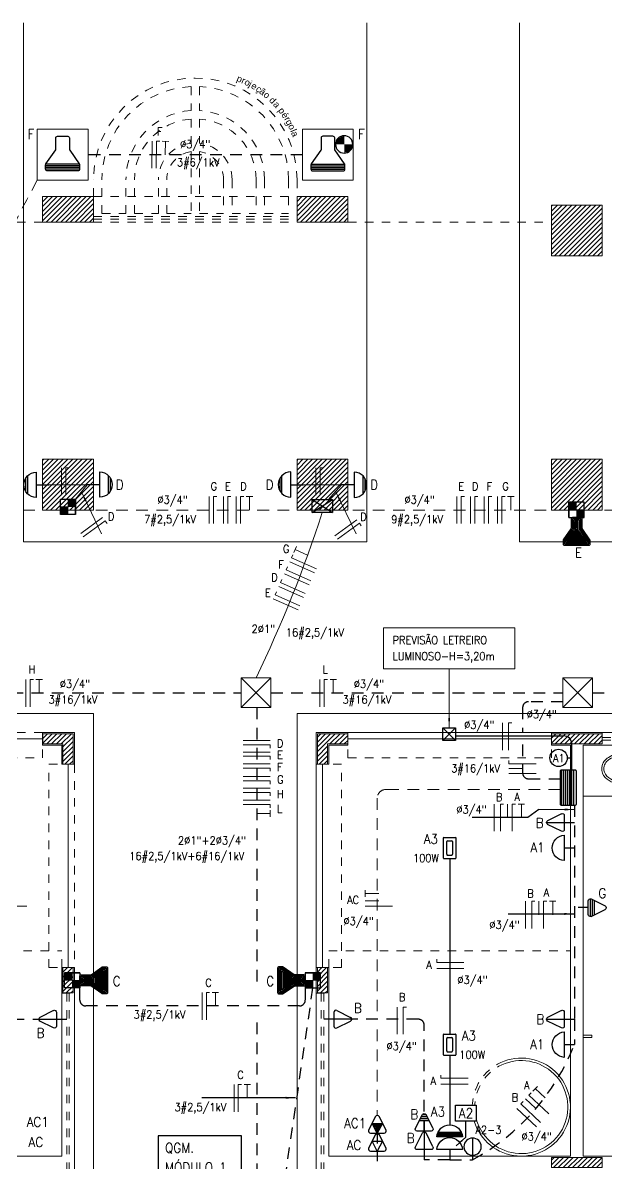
# Model space of a CAD drawing. Header units: inches. Extents: x -0.6 to 46.5, y 585.3 to 612.1.
# Drawn here: x 18.57 to 25.45, y 598.61 to 612.07 of the extents above; entities that cross this region are included whole.
import ezdxf
from ezdxf.enums import TextEntityAlignment as Align

# ---------------------------------------------------------------- set-up
doc = ezdxf.new("R2010")
doc.units = ezdxf.units.IN
doc.header["$LTSCALE"] = 0.2
doc.header["$MEASUREMENT"] = 0
doc.linetypes.add('ELETRICO', pattern=[0.87, 0.69, -0.18])
doc.linetypes.add('HIDDEN', pattern=[0.375, 0.25, -0.125])
doc.layers.get('0').update_dxf_attribs({"lineweight": 0})
for name, color, linetype in [('ABC', 7, 'Continuous'), ('APISO', 134, 'ELETRICO'), ('ARRETO', 6, 'Continuous'), ('ATETO', 134, 'Continuous'), ('C', 7, 'Continuous'), ('Circuitos', 1, 'Continuous'), ('HATCH', 3, 'Continuous'), ('I', 7, 'Continuous'), ('L', 7, 'Continuous'), ('O', 7, 'Continuous'), ('texto-fiacao', 7, 'Continuous')]:
    doc.layers.add(name, color=color, linetype=linetype)
for name, color, linetype, lineweight in [('ABERTURAS', 5, 'HIDDEN', 0), ('COBERTURABEIRAIS', 6, 'HIDDEN', 0), ('MOBILIÁRIOS', 134, 'Continuous', 0), ('PAREDES', 30, 'Continuous', 0), ('PISOS', 4, 'Continuous', 0), ('TEXTOS', 1, 'Continuous', 0)]:
    doc.layers.add(name, color=color, linetype=linetype, lineweight=lineweight)
doc.styles.add('ROMANSP', font='romans.shx', dxfattribs={"width": 0.9})
doc.styles.add('TXT', font='ARIAL.TTF')
pattern_1 = [(45, (11.47801, 76.999498), (-0.0282842712, 0.0282842712), [])]

# ---------------------------------------------------------------- blocks, each defined once
blk = doc.blocks.new('*O0')
at = {"layer": 'ABERTURAS', "color": 3, "linetype": 'Continuous', "lineweight": 0}
blk.add_line((0.075, 1.095), (0.075, -1.305), dxfattribs=at)
at = {"layer": 'ABERTURAS', "color": 3, "linetype": 'HIDDEN', "lineweight": 0}
blk.add_lwpolyline([(0.15, 1.095), (0.15, -1.305), (-0.15, -1.305), (-0.15, 1.095)], close=True, dxfattribs=at)
blk = doc.blocks.new('*O1')
at = {"layer": 'ABERTURAS', "color": 3, "linetype": 'Continuous', "lineweight": 0}
blk.add_line((-0.075, 1.095), (-0.075, -1.305), dxfattribs=at)
at = {"layer": 'ABERTURAS', "color": 3, "linetype": 'HIDDEN', "lineweight": 0}
blk.add_lwpolyline([(-0.15, 1.095), (-0.15, -1.305), (0.15, -1.305), (0.15, 1.095)], close=True, dxfattribs=at)
blk = doc.blocks.new('*O6')
at = {"layer": 'ABERTURAS', "color": 3, "linetype": 'Continuous', "lineweight": 0}
blk.add_line((1.2, 0.075), (-1.2, 0.075), dxfattribs=at)
at = {"layer": 'ABERTURAS', "color": 3, "linetype": 'HIDDEN', "lineweight": 0}
blk.add_lwpolyline([(1.2, 0.15), (-1.2, 0.15), (-1.2, -0.15), (1.2, -0.15)], close=True, dxfattribs=at)
blk = doc.blocks.new('*O7')
at = {"layer": 'ABERTURAS', "color": 3, "linetype": 'Continuous', "lineweight": 0}
blk.add_line((4.2, 0.075), (1.8, 0.075), dxfattribs=at)
at = {"layer": 'ABERTURAS', "color": 3, "linetype": 'HIDDEN', "lineweight": 0}
blk.add_lwpolyline([(4.2, 0.15), (1.8, 0.15), (1.8, -0.15), (4.2, -0.15)], close=True, dxfattribs=at)
blk = doc.blocks.new('*O22')
at = {"layer": 'MOBILIÁRIOS', "color": 4, "linetype": 'Continuous', "lineweight": 0}
for p, q in [((0.003, 0.231), (-0.002, 0.231)), ((0, 0.229), (0, 0.233))]:
    blk.add_line(p, q, dxfattribs=at)
for points in [[(0, 0.134, 0.145827), (-0.168, 0.085, 0.090827), (-0.22, 0.04, 0.12568), (-0.248, -0.034, 0.221372), (-0.205, -0.155, 0.186059), (0.001, -0.232)], [(0, 0.109, -0.14623), (0.155, 0.064, -0.09047), (0.2, 0.025, -0.123903), (0.224, -0.036, -0.21906), (0.189, -0.136, -0.185248), (0, -0.207, -0.185248), (-0.188, -0.136, -0.21906), (-0.223, -0.036, -0.123903), (-0.2, 0.025, -0.09047), (-0.155, 0.064, -0.14623), (0, 0.109)], [(0, 0.134, -0.145827), (0.168, 0.085, -0.090827), (0.22, 0.04, -0.12568), (0.249, -0.034, -0.221372), (0.206, -0.155, -0.186059), (0, -0.232)]]:
    blk.add_lwpolyline(points, format="xyb", dxfattribs=at)
for radius in [0.0305, 0.018]:
    blk.add_circle((0, -0.049), radius, dxfattribs=at)
blk = doc.blocks.new('*O32')
at = {"layer": 'TEXTOS', "lineweight": 0, "style": 'TXT'}
for s, rotation, p in [('p', 337.3614, (-0.325, 0.346)), ('r', 337.3614, (-0.279, 0.327)), ('o', 332.9442, (-0.229, 0.303)), ('j', 332.9442, (-0.194, 0.286)), ('e', 328.527, (-0.147, 0.258)), ('%%231', 324.1098, (-0.089, 0.222)), ('%%227', 324.1098, (-0.046, 0.191)), ('o', 319.6926, (0.007, 0.15)), ('d', 315.2754, (0.078, 0.085)), ('a', 310.8582, (0.128, 0.033)), ('p', 306.441, (0.19, -0.041)), ('%%233', 302.0238, (0.23, -0.098)), ('r', 302.0238, (0.258, -0.14)), ('g', 297.6066, (0.282, -0.185)), ('o', 297.6066, (0.311, -0.238)), ('l', 293.1894, (0.331, -0.285)), ('a', 293.1894, (0.348, -0.324))]:
    blk.add_text(s, height=0.078, rotation=rotation, dxfattribs=at).set_placement(p, align=Align.TOP_CENTER)
blk = doc.blocks.new('O-2P20')
at = {"color": 20}
for p, q in [((0, 22.5), (0, 5)), ((-8.6, 7.9), (-1.8, 21.4)), ((8.6, 7.9), (1.8, 21.4)), ((-6.8, 5), (6.8, 5)), ((0, 5), (0, -5))]:
    blk.add_line(p, q, dxfattribs=at)
for centre, start, end in [((0, 20.5), 26.5651, 153.4349), ((-6.8, 7), 153.4349, 270), ((6.8, 7), 270, 26.5651)]:
    blk.add_arc(centre, 2, start, end, dxfattribs=at)
blk = doc.blocks.new('O-2P120')
at = {"color": 20}
for p, q in [((-8.6, 7.9), (-1.8, 21.4)), ((8.6, 7.9), (1.8, 21.4)), ((-8.8, 7), (8.8, 7)), ((-8, 9), (8, 9)), ((-6.8, 11), (6.8, 11)), ((-6.8, 5), (6.8, 5)), ((0, 5), (0, -5))]:
    blk.add_line(p, q, dxfattribs=at)
for centre, start, end in [((0, 20.5), 26.5651, 153.4349), ((-6.8, 7), 153.4349, 270), ((6.8, 7), 270, 26.5651)]:
    blk.add_arc(centre, 2, start, end, dxfattribs=at)
blk = doc.blocks.new('O-2P170')
at = {"color": 20}
for p, q in [((-8.6, 7.9), (-1.8, 21.4)), ((4.8, 15.4), (-4.8, 15.4)), ((3.8, 17.4), (-3.8, 17.4)), ((2.8, 19.4), (-2.8, 19.4)), ((1.8, 21.4), (-1.8, 21.4)), ((0, 15.4), (0, -5)), ((8.6, 7.9), (1.8, 21.4)), ((-6.8, 5), (6.8, 5))]:
    blk.add_line(p, q, dxfattribs=at)
for centre, start, end in [((0, 20.5), 26.5651, 153.4349), ((-6.8, 7), 153.4349, 270), ((6.8, 7), 270, 26.5651)]:
    blk.add_arc(centre, 2, start, end, dxfattribs=at)
blk = doc.blocks.new('O-ARAND')
at = {"color": 20}
for p, q in [((-12.5, 5), (12.5, 5)), ((0, 5), (0, -5))]:
    blk.add_line(p, q, dxfattribs=at)
blk.add_arc((0, 4.4), 12.5, 2.866, 177.134, dxfattribs=at)
blk = doc.blocks.new('O-ARAND3')
at = {"color": 20}
for p, q in [((-12.5, 6.3), (12.5, 6.3)), ((-12.4, 7), (12.5, 7)), ((-12.3, 7.9), (12.3, 7.9)), ((-12.1, 8.7), (12.2, 8.7)), ((-11.9, 9.6), (11.9, 9.6)), ((-11.5, 10.5), (11.5, 10.5))]:
    blk.add_line(p, q, dxfattribs=at)
blk.add_arc((0, 5.6), 12.5, 2.866, 177.134, dxfattribs=at)
blk = doc.blocks.new('SETA')
at = {"color": 6}
blk.add_lwpolyline([(0, 0, 0, 2, 0), (9.7, 0, 2, 2, 0)], format="xyseb", dxfattribs=at)
blk = doc.blocks.new('I-D')
at = {"color": 20}
blk.add_line((0, 17), (0, 0), dxfattribs=at)
blk.add_circle((0, 8.5), 8.5, dxfattribs=at)
blk = doc.blocks.new('O-COND-H')
at = {"color": 20}
for p, q in [((-10.4, -5.8), (-10.4, 5.8)), ((-10, 6.2), (10, 6.2)), ((10.4, -5.8), (10.4, 5.8)), ((10, -6.2), (-10, -6.2))]:
    blk.add_line(p, q, dxfattribs=at)
at = {"color": 7}
for p, q in [((-7.1, -2.1), (-7.1, 2.1)), ((-6.2, 2.9), (6.2, 2.9)), ((7.1, -2.1), (7.1, 2.1)), ((6.2, -2.9), (-6.2, -2.9))]:
    blk.add_line(p, q, dxfattribs=at)
at = {"color": 20}
for centre, start, end in [((-10, 5.8), 90, 180), ((10, 5.8), 360, 90), ((-10, -5.8), 180, 270), ((10, -5.8), 270, 360)]:
    blk.add_arc(centre, 0.416, start, end, dxfattribs=at)
at = {"color": 7}
for centre, start, end in [((-6.2, 2.1), 90, 180), ((6.2, 2.1), 0, 90), ((-6.2, -2.1), 180, 270), ((6.2, -2.1), 270, 0)]:
    blk.add_arc(centre, 0.833, start, end, dxfattribs=at)
blk = doc.blocks.new('I-S')
at = {"color": 20}
blk.add_circle((0, 8.5), 8.5, dxfattribs=at)
blk = doc.blocks.new('CX-CD')
at = {"color": 20}
for p, q in [((-17.5, 5.9), (17.5, 5.9)), ((-17.5, 4), (17.5, 4)), ((-17.5, 2), (17.5, 2)), ((-17.5, 0), (17.5, 0)), ((-17.5, -2), (17.5, -2)), ((-17.5, -4), (17.5, -4)), ((-17.5, -6), (17.5, -6))]:
    blk.add_line(p, q, dxfattribs=at)
blk.add_lwpolyline([(-17.5, -7.1), (-17.5, 6.1, -0.414214), (-16.5, 7.1), (16.5, 7.1, -0.414214), (17.5, 6.1), (17.5, -7.1, -0.414214), (16.5, -8.1), (-16.5, -8.1, -0.414214)], format="xyb", close=True, dxfattribs=at)
at = {"color": 1, "style": 'ROMANSP', "flags": 3}
blk.add_attdef('CX', (61.9, -3.2), '', height=11.3, dxfattribs=at)
blk = doc.blocks.new('CP-30')
at = {"lineweight": 0}
for p, q in [((-17.5, 17.5), (17.5, -17.5)), ((-17.5, -17.5), (17.5, 17.5))]:
    blk.add_line(p, q, dxfattribs=at)
at = {"color": 5, "lineweight": 0}
blk.add_lwpolyline([(-17.5, -17.5), (-17.5, 17.5), (17.5, 17.5), (17.5, -17.5)], close=True, dxfattribs=at)
blk = doc.blocks.new('CX-2X4')
at = {"color": 5}
for p, q in [((6.2475, -6.2475), (-6.2475, 6.2475)), ((-6.2475, -6.2475), (6.2475, 6.2475))]:
    blk.add_line(p, q, dxfattribs=at)
at = {"color": 20}
for p, q in [((-6.2475, 6.2475), (6.2475, 6.2475)), ((-6.2475, -6.2475), (-6.2475, 6.2475)), ((6.2475, 6.2475), (6.2475, -6.2475)), ((6.2475, -6.2475), (-6.2475, -6.2475))]:
    blk.add_line(p, q, dxfattribs=at)
blk = doc.blocks.new('O-ARAND1')
at = {"color": 20}
for p, q in [((-8.8, 14.8), (8.9, 14.8)), ((-6.2, 16.7), (6.4, 16.7)), ((-12.4, 6.2), (12.6, 6.2)), ((0, 6.2), (0, -6.2))]:
    blk.add_line(p, q, dxfattribs=at)
blk.add_arc((0.1, 5.9), 12.5, 1.4321, 178.5679, dxfattribs=at)
blk = doc.blocks.new('CX-4X4')
at = {"color": 20}
for p, q in [((-7.5, 0), (-7.5, 15)), ((-7.5, 15), (7.5, 15)), ((7.5, 15), (7.5, 0)), ((7.5, 0), (7.5, 15)), ((7.5, 0), (-7.5, 0))]:
    blk.add_line(p, q, dxfattribs=at)
for points in [[(7.3, 7.2), (7.3, 14.7), (-0.2, 7.2), (7.3, 7.2)], [(-0.2, 7.2), (7.3, 7.2), (3.5, 11), (7.3, 14.7)], [(-0.2, 7.2), (-0.2, 14.7), (3.5, 11), (7.3, 14.7)], [(-7.2, 7.8), (-7.2, 0.3), (0.3, 7.8), (-7.2, 7.8)], [(0.3, 7.8), (-7.2, 7.8), (-3.5, 4), (-7.2, 0.3)], [(0.3, 7.8), (0.3, 0.3), (-3.5, 4), (-7.2, 0.3)]]:
    blk.add_solid(points)
blk = doc.blocks.new('L-F5068')
at = {"color": 20}
blk.add_lwpolyline([(6.4, 12.8), (6.4, 1.6, -0.414214), (4.8, 0), (-4.8, 0, -0.414214), (-6.4, 1.6), (-6.4, 12.3, 0.153705), (-6.7, 13.2), (-15.7, 26.1, -0.153705), (-16, 27), (-16, 31.1, -0.414214), (-14.4, 32.7), (14.4, 32.7, -0.414214), (16, 31.1), (16, 27, -0.153705), (15.7, 26.1), (6.4, 12.8)], format="xyb", dxfattribs=at)
for points in [[(4.8, 13.3), (4.8, 1.6, -0.414214), (4.8, 1.6), (-4.8, 1.6, -0.414214), (-4.8, 1.6), (-4.8, 12.3, 0.153705), (-5.4, 14.1), (-14.4, 27, -0.153705), (-14.4, 27), (-14.4, 31.1, -0.414214), (-14.4, 31.1), (14.4, 31.1, -0.414214), (14.4, 31.1), (14.4, 27, -0.153705), (14.4, 27)], [(3.2, 13.8), (3.2, 3.2), (-3.2, 3.2), (-3.2, 12.3, 0.153705), (-4.1, 15.1), (-12.8, 27.5), (-12.8, 29.5), (12.8, 29.5), (12.8, 27.5)], [(1.6, 14.3), (1.6, 4.8), (-1.6, 4.8), (-1.6, 12.3, 0.153705), (-2.8, 16), (-11.1, 27.9), (11.1, 27.9)]]:
    blk.add_lwpolyline(points, format="xyb", close=True, dxfattribs=at)
for points in [[(-10, 26.3), (10, 26.3)], [(-8.9, 24.7), (8.9, 24.7)], [(-7.8, 23.1), (7.8, 23.1)], [(-6.6, 21.5), (6.6, 21.5)], [(-5.5, 19.9), (5.5, 19.9)], [(-4.4, 18.3), (4.4, 18.3)], [(-3.3, 16.7), (3.3, 16.7)], [(-2.3, 15.1), (2.2, 15.1)], [(-1.7, 13.5), (1.6, 13.5)], [(-1.6, 11.9), (1.6, 11.9)], [(-1.6, 10.3), (1.6, 10.3)], [(-1.6, 8.7), (1.6, 8.7)], [(-1.6, 7.1), (1.6, 7.1)], [(-1.6, 5.5), (1.6, 5.5)]]:
    blk.add_lwpolyline(points, dxfattribs=at)
blk = doc.blocks.new('CX-15')
for p, q in [((-10, -6.4), (10, 6.4)), ((-10, 6.4), (10, -6.4))]:
    blk.add_line(p, q)
at = {"color": 3}
blk.add_lwpolyline([(-10, -6.4), (-10, 6.4), (10, 6.4), (10, -6.4)], close=True, dxfattribs=at)
blk = doc.blocks.new('L-F5067')
at = {"color": 20}
blk.add_lwpolyline([(8, 16), (8, 2, -0.414214), (6, 0), (-6, 0, -0.414214), (-8, 2), (-8, 15.4, 0.153705), (-8.4, 16.5), (-19.6, 32.6, -0.153705), (-20, 33.8), (-20, 38.9, -0.414214), (-18, 40.9), (18, 40.9, -0.414214), (20, 38.9), (20, 33.8, -0.153705), (19.6, 32.6), (8, 16)], format="xyb", dxfattribs=at)
for points in [[(-20, 38.9), (20, 38.9)], [(-20, 36.9), (20, 36.9)], [(-20, 34.9), (20, 34.9)], [(-19.8, 32.9), (19.8, 32.9)]]:
    blk.add_lwpolyline(points, dxfattribs=at)
blk = doc.blocks.new('I-FCELUL')
at = {"const_width": 8}
for points in [[(-4, 8.5, 0.414214), (0, 4.5, 0.414214)], [(4, 8.5, 0.414214), (0, 12.5, 1)]]:
    blk.add_lwpolyline(points, format="xyb", dxfattribs=at)
at = {"color": 20}
blk.add_circle((0, 8.5), 8.5, dxfattribs=at)
blk = doc.blocks.new('O-AC20')
at = {"color": 20}
blk.add_line((0, 5), (0, -5), dxfattribs=at)
blk.add_lwpolyline([(6.8, 5, 0.557537), (8.6, 7.9), (1.8, 21.4, 0.618034), (-1.8, 21.4), (-8.6, 7.9, 0.557537), (-6.8, 5)], format="xyb", close=True, dxfattribs=at)
at = {"layer": 'O', "color": 20}
blk.add_lwpolyline([(0, 5), (-5.2, 14.7), (5.2, 14.7)], close=True, dxfattribs=at)
blk = doc.blocks.new('*X45')
at = {"color": 0}
for p, q in [((1683.5, 1517.9), (1677.1, 1524.4)), ((1677.2, 1523.4), (1678.2, 1524.4)), ((1677.8, 1522.2), (1679.9, 1524.4)), ((1682.9, 1516.7), (1678.3, 1521.4)), ((1678.4, 1521.1), (1681.7, 1524.4)), ((1684.2, 1519), (1678.8, 1524.4)), ((1679, 1519.9), (1683.5, 1524.4)), ((1679.7, 1518.8), (1685.2, 1524.4)), ((1680.3, 1517.6), (1687, 1524.4)), ((1682.3, 1515.6), (1680.3, 1517.6)), ((1684.8, 1520.2), (1680.6, 1524.4)), ((1680.9, 1516.5), (1685, 1520.6)), ((1681.5, 1515.3), (1683, 1516.8)), ((1685.4, 1521.3), (1682.4, 1524.4)), ((1686, 1522.5), (1684.1, 1524.4)), ((1686.6, 1523.6), (1685.9, 1524.4))]:
    blk.add_line(p, q, dxfattribs=at)
blk = doc.blocks.new('O-AC170')
at = {"color": 20}
blk.add_line((0, 5), (0, -5), dxfattribs=at)
blk.add_lwpolyline([(6.8, 5, 0.557537), (8.6, 7.9), (1.8, 21.4, 0.618034), (-1.8, 21.4), (-8.6, 7.9, 0.557537), (-6.8, 5)], format="xyb", close=True, dxfattribs=at)
at = {"layer": 'O', "color": 20}
blk.add_lwpolyline([(0, 5), (-5.2, 14.7), (5.2, 14.7)], close=True, dxfattribs=at)
at = {"layer": 'O'}
blk.add_blockref('*X45', (-1681.8, -1509.7), dxfattribs=at)

msp = doc.modelspace()

# ---------------------------------------------------------------- hatches: boundary and pattern name
at = {"layer": 'HATCH', "linetype": 'Continuous', "lineweight": 0}
h = msp.add_hatch(dxfattribs=at)
h.set_pattern_fill('_USER', color=256, scale=0.04, angle=45, style=0, pattern_type=0)
h.set_pattern_definition(pattern_1)
h.paths.add_polyline_path([(19.403, 610.02), (18.803, 610.02), (18.803, 609.72), (19.403, 609.72)])
h.dxf.unprotected_set("ltscale", 0)
h = msp.add_hatch(dxfattribs=at)
h.set_pattern_fill('_USER', color=256, scale=0.04, angle=45, style=0, pattern_type=0)
h.set_pattern_definition(pattern_1)
h.paths.add_polyline_path([(22.403, 610.02), (21.803, 610.02), (21.803, 609.72), (22.403, 609.72)])
h.dxf.unprotected_set("ltscale", 0)
h = msp.add_hatch(dxfattribs=at)
h.set_pattern_fill('_USER', color=256, scale=0.04, angle=45, style=0, pattern_type=0)
h.set_pattern_definition(pattern_1)
h.paths.add_polyline_path([(25.403, 609.92), (24.803, 609.92), (24.803, 609.32), (25.403, 609.32)])
h.dxf.unprotected_set("ltscale", 0)
h = msp.add_hatch(dxfattribs=at)
h.set_pattern_fill('_USER', color=256, scale=0.04, angle=45, style=0, pattern_type=0)
h.set_pattern_definition(pattern_1)
h.paths.add_polyline_path([(19.403, 606.92), (18.803, 606.92), (18.803, 606.32), (19.403, 606.32)])
h.dxf.unprotected_set("ltscale", 0)
h = msp.add_hatch(dxfattribs=at)
h.set_pattern_fill('_USER', color=256, scale=0.04, angle=45, style=0, pattern_type=0)
h.set_pattern_definition(pattern_1)
h.paths.add_polyline_path([(22.403, 606.92), (21.803, 606.92), (21.803, 606.32), (22.403, 606.32)])
h.dxf.unprotected_set("ltscale", 0)
h = msp.add_hatch(dxfattribs=at)
h.set_pattern_fill('_USER', color=256, scale=0.04, angle=45, style=0, pattern_type=0)
h.set_pattern_definition(pattern_1)
h.paths.add_polyline_path([(25.403, 606.92), (24.803, 606.92), (24.803, 606.32), (25.403, 606.32)])
h.dxf.unprotected_set("ltscale", 0)
h = msp.add_hatch(dxfattribs=at)
h.set_pattern_fill('_USER', color=256, scale=0.04, angle=45, style=0, pattern_type=0)
h.set_pattern_definition(pattern_1)
h.paths.add_polyline_path([(18.804, 603.68), (19.163, 603.68), (19.163, 603.32), (19.043, 603.32), (19.043, 603.56), (18.804, 603.56)])
h.dxf.unprotected_set("ltscale", 0)
h = msp.add_hatch(dxfattribs=at)
h.set_pattern_fill('_USER', color=256, scale=0.04, angle=45, style=0, pattern_type=0)
h.set_pattern_definition(pattern_1)
h.paths.add_polyline_path([(22.402, 603.68), (22.043, 603.68), (22.043, 603.32), (22.163, 603.32), (22.163, 603.56), (22.402, 603.56)])
h.dxf.unprotected_set("ltscale", 0)
h = msp.add_hatch(dxfattribs=at)
h.set_pattern_fill('_USER', color=256, scale=0.04, angle=45, style=0, pattern_type=0)
h.set_pattern_definition(pattern_1)
h.paths.add_polyline_path([(25.403, 603.68), (24.803, 603.68), (24.803, 603.56), (25.403, 603.56)])
h.dxf.unprotected_set("ltscale", 0)
h = msp.add_hatch(dxfattribs=at)
h.set_pattern_fill('_USER', color=256, scale=0.04, angle=45, style=0, pattern_type=0)
h.set_pattern_definition(pattern_1)
h.paths.add_polyline_path([(19.163, 600.92), (19.163, 600.621), (19.043, 600.621), (19.043, 600.92)])
h.dxf.unprotected_set("ltscale", 0)
h = msp.add_hatch(dxfattribs=at)
h.set_pattern_fill('_USER', color=256, scale=0.04, angle=45, style=0, pattern_type=0)
h.set_pattern_definition(pattern_1)
h.paths.add_polyline_path([(22.043, 600.92), (22.043, 600.621), (22.163, 600.621), (22.163, 600.92)])
h.dxf.unprotected_set("ltscale", 0)
h = msp.add_hatch(dxfattribs=at)
h.set_pattern_fill('_USER', color=256, scale=0.04, angle=45, style=0, pattern_type=0)
h.set_pattern_definition(pattern_1)
h.paths.add_polyline_path([(24.803, 598.68), (25.403, 598.68), (25.403, 598.56), (24.803, 598.56)])
h.dxf.unprotected_set("ltscale", 0)

# ---------------------------------------------------------------- linework, layer by layer
at = {"linetype": 'Continuous', "lineweight": 0}
for points in [[(19.403, 610.02), (18.803, 610.02), (18.803, 609.72), (19.403, 609.72)], [(22.403, 610.02), (21.803, 610.02), (21.803, 609.72), (22.403, 609.72)], [(25.403, 609.92), (24.803, 609.92), (24.803, 609.32), (25.403, 609.32)], [(19.403, 606.92), (18.803, 606.92), (18.803, 606.32), (19.403, 606.32)], [(22.403, 606.92), (21.803, 606.92), (21.803, 606.32), (22.403, 606.32)], [(25.403, 606.92), (24.803, 606.92), (24.803, 606.32), (25.403, 606.32)], [(18.804, 603.68), (19.163, 603.68), (19.163, 603.32), (19.043, 603.32), (19.043, 603.56), (18.804, 603.56)], [(22.402, 603.68), (22.043, 603.68), (22.043, 603.32), (22.163, 603.32), (22.163, 603.56), (22.402, 603.56)], [(25.403, 603.68), (24.803, 603.68), (24.803, 603.56), (25.403, 603.56)], [(19.163, 600.92), (19.163, 600.621), (19.043, 600.621), (19.043, 600.92)], [(22.043, 600.92), (22.043, 600.621), (22.163, 600.621), (22.163, 600.92)], [(24.803, 598.68), (25.403, 598.68), (25.403, 598.56), (24.803, 598.56)]]:
    msp.add_lwpolyline(points, close=True, dxfattribs=at).dxf.unprotected_set("ltscale", 0)
at = {"layer": 'ABERTURAS', "linetype": 'HIDDEN', "lineweight": 0}
for p, q in [((19.403, 609.785), (21.803, 609.785)), ((19.403, 609.755), (21.803, 609.755)), ((25.403, 603.695), (27.978, 603.695)), ((25.403, 603.695), (25.403, 603.545)), ((25.403, 603.635), (27.978, 603.635)), ((25.403, 603.605), (27.978, 603.605)), ((27.978, 603.545), (25.403, 603.545)), ((19.028, 600.62), (19.178, 600.62)), ((19.088, 600.62), (19.088, 596.62)), ((19.118, 600.62), (19.118, 596.62)), ((22.028, 600.62), (22.178, 600.62)), ((22.088, 600.62), (22.088, 596.62)), ((22.118, 600.62), (22.118, 596.62))]:
    msp.add_line(p, q, dxfattribs=at)
at = {"layer": 'ABERTURAS', "linetype": 'Continuous'}
for points in [[(18.739, 610.215), (19.339, 610.215), (19.339, 610.815), (18.739, 610.815)], [(22.467, 610.215), (21.867, 610.215), (21.867, 610.815), (22.467, 610.815)]]:
    msp.add_lwpolyline(points, close=True, dxfattribs=at)
at = {"layer": 'APISO', "lineweight": 0}
for p, q in [((16.193, 606.32), (19.011, 606.32)), ((19.193, 606.32), (21.982, 606.32)), ((22.222, 606.32), (25.01, 606.32)), ((25.19, 606.32), (28.013, 606.32)), ((24.908, 603.022), (22.867, 603.022)), ((22.75, 602.922), (22.75, 600.408)), ((22.75, 600.191), (22.75, 599.176))]:
    msp.add_line(p, q, dxfattribs=at)
at = {"layer": 'APISO'}
for p, q in [((16.294, 604.164), (21.146, 604.164)), ((21.496, 604.164), (24.938, 604.164)), ((25.288, 604.164), (27.938, 604.164)), ((21.33, 603.989), (21.33, 600.676)), ((25.075, 600.311), (25.075, 600.011)), ((21.33, 600.274), (21.33, 597.674)), ((23.873, 598.705), (23.873, 598.652)), ((23.603, 598.652), (23.303, 598.652)), ((23.603, 598.652), (23.873, 598.652))]:
    msp.add_line(p, q, dxfattribs=at)
for points in [[(21.867, 610.515), (19.339, 610.515)], [(21.987, 600.683), (21.548, 597.674)]]:
    msp.add_lwpolyline(points, dxfattribs=at)
for points in [[(24.938, 604.059), (24.533, 604.059, 0.414214), (24.463, 603.989), (24.463, 603.694, 0.414214)], [(24.463, 603.554), (24.463, 603.219, 0.414214), (24.533, 603.149), (24.97, 603.149)], [(21.901, 600.68), (21.901, 600.538, -0.414214), (21.831, 600.468), (19.312, 600.468, -0.414214), (19.242, 600.538), (19.242, 600.68)], [(17.903, 598.983), (17.903, 600.241, -0.414214), (17.973, 600.311), (18.758, 600.311)], [(23.303, 598.983), (23.303, 600.241, 0.414214), (23.233, 600.311), (22.448, 600.311)]]:
    msp.add_lwpolyline(points, format="xyb", dxfattribs=at)
at = {"layer": 'APISO', "lineweight": 0}
for centre, radius, start, end in [((51.444, 592.738), 37.082, 151.88, 158.3929), ((22.852, 602.921), 0.102, 81.8724, 179.5941)]:
    msp.add_arc(centre, radius, start, end, dxfattribs=at)
at = {"layer": 'APISO', "linetype": 'Continuous', "lineweight": 0}
msp.add_arc((7.038, 611.187), 15.839, 334.3816, 341.9913, dxfattribs=at)
at = {"layer": 'APISO'}
for centre, radius, start, end in [((1667.172, 601.574), 1642.098, 179.95596, 180.04404), ((22.602, 600.987), 2.658, 298.5567, 338.4639)]:
    msp.add_arc(centre, radius, start, end, dxfattribs=at)
at = {"layer": 'ARRETO', "lineweight": 0}
for p, q in [((19.261, 606.535), (19.499, 606.041)), ((22.261, 606.535), (22.499, 606.041)), ((23.597, 604.446), (23.597, 603.751)), ((24.656, 602.786), (25.075, 602.786))]:
    msp.add_line(p, q, dxfattribs=at)
at = {"layer": 'ARRETO'}
for p, q in [((24.656, 602.786), (24.526, 602.694)), ((24.526, 602.694), (23.868, 602.694)), ((24.291, 601.554), (25.071, 601.554)), ((21.786, 599.384), (20.68, 599.384)), ((23.793, 598.918), (23.793, 599.108)), ((23.793, 598.918), (23.678, 598.818))]:
    msp.add_line(p, q, dxfattribs=at)
at = {"layer": 'ARRETO', "lineweight": 0}
msp.add_lwpolyline([(22.821, 604.93), (22.821, 604.446), (24.373, 604.446), (24.373, 604.93)], close=True, dxfattribs=at)
at = {"layer": 'ARRETO'}
for points in [[(23.914, 599.297), (23.914, 599.108), (23.673, 599.108), (23.673, 599.297)], [(20.166, 598.936), (20.166, 598.419), (21.149, 598.419), (21.149, 598.936)]]:
    msp.add_lwpolyline(points, close=True, dxfattribs=at)
at = {"layer": 'ATETO'}
for p, q in [((23.672, 603.656), (24.944, 603.656)), ((25.044, 603.255), (25.044, 603.556)), ((25.044, 603.255), (25.044, 603.556))]:
    msp.add_line(p, q, dxfattribs=at)
at = {"layer": 'ATETO', "lineweight": 0}
for points in [[(19.328, 606.62), (18.878, 606.62)], [(19.328, 606.62), (19.193, 606.45)], [(22.328, 606.62), (21.878, 606.62)], [(22.328, 606.62), (22.172, 606.443)]]:
    msp.add_lwpolyline(points, dxfattribs=at)
at = {"layer": 'ATETO'}
for points in [[(24.989, 603.395), (25.044, 603.395)], [(23.603, 602.208), (23.603, 600.136)], [(23.603, 599.886), (23.603, 599.066)]]:
    msp.add_lwpolyline(points, dxfattribs=at)
msp.add_arc((24.944, 603.556), 0.1, 0, 90, dxfattribs=at)
at = {"layer": 'Circuitos', "lineweight": 0}
for p, q in [((20.096, 610.674), (20.092, 610.355)), ((20.146, 610.674), (20.142, 610.354)), ((20.146, 610.674), (20.184, 610.673)), ((20.214, 610.673), (20.29, 610.672)), ((20.252, 610.673), (20.25, 610.513)), ((19.026, 606.818), (19.026, 606.498)), ((19.077, 606.818), (19.115, 606.818)), ((19.077, 606.818), (19.077, 606.498)), ((22.026, 606.818), (22.026, 606.498)), ((22.077, 606.818), (22.077, 606.498)), ((22.077, 606.818), (22.115, 606.818)), ((20.769, 606.48), (20.769, 606.161)), ((20.819, 606.48), (20.819, 606.161)), ((20.819, 606.48), (20.858, 606.48)), ((20.935, 606.48), (20.935, 606.161)), ((20.986, 606.48), (21.024, 606.48)), ((20.986, 606.48), (20.986, 606.161)), ((21.087, 606.48), (21.087, 606.161)), ((21.138, 606.48), (21.138, 606.161)), ((21.138, 606.48), (21.176, 606.48)), ((21.205, 606.48), (21.281, 606.48)), ((21.243, 606.48), (21.243, 606.32)), ((23.689, 606.48), (23.689, 606.161)), ((23.739, 606.48), (23.739, 606.161)), ((23.739, 606.48), (23.777, 606.48)), ((23.848, 606.48), (23.848, 606.161)), ((23.899, 606.48), (23.899, 606.161)), ((23.899, 606.48), (23.937, 606.48)), ((24.011, 606.48), (24.011, 606.161)), ((24.062, 606.48), (24.062, 606.161)), ((24.062, 606.48), (24.1, 606.48)), ((24.168, 606.48), (24.168, 606.161)), ((24.219, 606.48), (24.257, 606.48)), ((24.219, 606.48), (24.219, 606.161)), ((24.286, 606.48), (24.363, 606.48)), ((24.325, 606.48), (24.325, 606.32)), ((19.511, 606.234), (19.252, 606.045)), ((19.54, 606.193), (19.282, 606.004)), ((19.54, 606.193), (19.563, 606.162)), ((22.508, 606.207), (22.25, 606.018)), ((22.538, 606.166), (22.28, 605.977)), ((22.538, 606.166), (22.561, 606.135)), ((21.766, 605.819), (21.797, 605.889)), ((21.782, 605.854), (21.928, 605.789)), ((21.718, 605.711), (22.011, 605.581)), ((21.739, 605.758), (21.754, 605.793)), ((21.739, 605.758), (22.031, 605.628)), ((21.654, 605.568), (21.947, 605.438)), ((21.675, 605.614), (21.69, 605.649)), ((21.675, 605.614), (21.967, 605.484)), ((21.588, 605.419), (21.881, 605.289)), ((21.609, 605.465), (21.624, 605.5)), ((21.609, 605.465), (21.901, 605.335)), ((21.544, 605.319), (21.56, 605.354)), ((21.544, 605.319), (21.836, 605.189)), ((21.523, 605.273), (21.816, 605.143)), ((18.607, 604.32), (18.607, 604)), ((18.657, 604.32), (18.695, 604.32)), ((18.657, 604.32), (18.657, 604)), ((18.725, 604.32), (18.801, 604.32)), ((18.763, 604.32), (18.763, 604.16)), ((22.074, 604.32), (22.074, 604)), ((22.124, 604.32), (22.124, 604)), ((22.124, 604.32), (22.162, 604.32)), ((22.192, 604.32), (22.268, 604.32)), ((22.23, 604.32), (22.23, 604.16)), ((24.225, 603.808), (24.225, 603.488)), ((24.296, 603.808), (24.335, 603.808)), ((24.296, 603.808), (24.296, 603.488)), ((21.488, 603.599), (21.168, 603.599)), ((21.488, 603.549), (21.168, 603.549)), ((21.488, 603.549), (21.488, 603.511)), ((21.488, 603.465), (21.168, 603.465)), ((21.488, 603.415), (21.168, 603.415)), ((21.488, 603.415), (21.488, 603.377)), ((21.488, 603.326), (21.168, 603.326)), ((21.488, 603.275), (21.168, 603.275)), ((21.488, 603.275), (21.488, 603.237)), ((24.301, 603.326), (24.301, 603.364)), ((24.301, 603.326), (24.621, 603.326)), ((24.301, 603.269), (24.461, 603.269)), ((21.488, 603.175), (21.168, 603.175)), ((21.488, 603.124), (21.168, 603.124)), ((21.488, 603.124), (21.488, 603.086)), ((24.301, 603.21), (24.621, 603.21)), ((21.488, 603.037), (21.168, 603.037)), ((21.488, 602.987), (21.168, 602.987)), ((21.488, 602.987), (21.488, 602.949)), ((21.488, 602.895), (21.168, 602.895)), ((24.129, 602.851), (24.129, 602.531)), ((24.201, 602.851), (24.201, 602.531)), ((24.201, 602.851), (24.239, 602.851)), ((24.284, 602.851), (24.284, 602.691)), ((24.341, 602.851), (24.379, 602.851)), ((24.341, 602.851), (24.341, 602.531)), ((24.411, 602.851), (24.487, 602.851)), ((24.449, 602.851), (24.449, 602.691)), ((21.488, 602.844), (21.168, 602.844)), ((21.488, 602.739), (21.328, 602.739)), ((21.488, 602.844), (21.488, 602.806)), ((21.488, 602.777), (21.488, 602.7)), ((22.608, 601.757), (22.608, 601.834)), ((22.608, 601.795), (22.768, 601.795)), ((18.297, 601.647), (18.617, 601.647)), ((22.608, 601.707), (22.768, 601.707)), ((22.608, 601.647), (22.928, 601.647)), ((24.499, 601.703), (24.499, 601.383)), ((24.57, 601.703), (24.608, 601.703)), ((24.57, 601.703), (24.57, 601.383)), ((24.654, 601.703), (24.654, 601.543)), ((24.71, 601.703), (24.748, 601.703)), ((24.71, 601.703), (24.71, 601.383)), ((24.78, 601.703), (24.856, 601.703)), ((24.818, 601.703), (24.818, 601.543)), ((23.451, 600.982), (23.451, 601.021)), ((23.451, 600.982), (23.771, 600.982)), ((23.451, 600.911), (23.771, 600.911)), ((20.684, 600.625), (20.684, 600.305)), ((20.735, 600.625), (20.773, 600.625)), ((20.735, 600.625), (20.735, 600.305)), ((20.802, 600.625), (20.879, 600.625)), ((20.84, 600.625), (20.84, 600.465)), ((22.984, 600.453), (22.984, 600.133)), ((23.055, 600.453), (23.093, 600.453)), ((23.055, 600.453), (23.055, 600.133)), ((23.5, 599.614), (23.5, 599.652)), ((21.061, 599.539), (21.061, 599.219)), ((21.111, 599.539), (21.15, 599.539)), ((21.111, 599.539), (21.111, 599.219)), ((21.179, 599.539), (21.255, 599.539)), ((21.217, 599.539), (21.217, 599.379)), ((23.5, 599.614), (23.82, 599.614)), ((23.5, 599.543), (23.82, 599.543)), ((24.585, 599.464), (24.637, 599.519)), ((24.611, 599.492), (24.728, 599.382)), ((24.499, 599.372), (24.615, 599.262)), ((24.537, 599.413), (24.563, 599.441)), ((24.537, 599.413), (24.771, 599.194)), ((24.393, 599.259), (24.626, 599.04)), ((24.441, 599.311), (24.468, 599.339)), ((24.441, 599.311), (24.675, 599.092))]:
    msp.add_line(p, q, dxfattribs=at)
at = {"layer": 'COBERTURABEIRAIS', "linetype": 'HIDDEN', "lineweight": 0}
for p, q in [((20.553, 611.319), (20.553, 611.035)), ((20.653, 611.319), (20.653, 611.035)), ((20.553, 610.935), (20.553, 610.651)), ((20.653, 610.935), (20.653, 610.651)), ((20.553, 610.551), (20.553, 609.82)), ((20.653, 610.551), (20.653, 609.82)), ((19.503, 609.82), (19.503, 610.22)), ((19.786, 609.82), (19.786, 610.22)), ((19.886, 609.82), (19.886, 610.22)), ((20.169, 609.82), (20.169, 610.22)), ((20.268, 609.82), (20.268, 610.22)), ((20.938, 610.22), (20.938, 609.82)), ((21.037, 610.22), (21.037, 609.82)), ((21.32, 610.22), (21.32, 609.82)), ((21.42, 610.22), (21.42, 609.82)), ((21.703, 610.22), (21.703, 609.82)), ((18.803, 609.72), (16.403, 609.72)), ((19.503, 609.82), (19.786, 609.82)), ((19.886, 609.82), (20.169, 609.82)), ((20.268, 609.82), (20.553, 609.82)), ((20.653, 609.82), (20.938, 609.82)), ((21.037, 609.82), (21.32, 609.82)), ((21.42, 609.82), (21.703, 609.82)), ((22.403, 609.72), (24.803, 609.72))]:
    msp.add_line(p, q, dxfattribs=at)
msp.add_lwpolyline([(19.403, 610.02), (19.403, 610.22, -1), (21.803, 610.22), (21.803, 610.02)], format="xyb", dxfattribs=at)
for radius, start, end in [(1.1, 92.6104, 180), (1.1, 0, 87.3896), (0.817, 93.5098, 180), (0.717, 93.9994, 180), (0.817, 0, 86.4902), (0.717, 0, 86.0005), (0.434, 96.6147, 180), (0.335, 98.5946, 180), (0.434, 0, 83.3856), (0.335, 0, 81.4047)]:
    msp.add_arc((20.603, 610.22), radius, start, end, dxfattribs=at)
at = {"layer": 'MOBILIÁRIOS', "linetype": 'Continuous', "lineweight": 0}
msp.add_line((26.678, 602.945), (25.178, 602.945), dxfattribs=at)
at = {"layer": 'PAREDES', "linetype": 'HIDDEN', "lineweight": 0}
for p, q in [((19.403, 610.02), (21.803, 610.02)), ((19.403, 610.02), (21.803, 610.02)), ((19.403, 609.755), (21.803, 609.755)), ((19.403, 609.72), (21.803, 609.72)), ((19.403, 609.72), (21.803, 609.72)), ((13.178, 601.12), (19.028, 601.12)), ((19.028, 600.92), (19.028, 601.12)), ((22.178, 601.12), (25.028, 601.12)), ((22.178, 600.92), (22.178, 601.12)), ((24.448, 598.695), (23.869, 598.695))]:
    msp.add_line(p, q, dxfattribs=at)
at = {"layer": 'PAREDES', "lineweight": 0}
for p, q in [((18.803, 603.695), (19.178, 603.695)), ((18.803, 603.695), (18.803, 603.545)), ((19.178, 603.32), (19.178, 603.695)), ((22.403, 603.695), (22.028, 603.695)), ((22.028, 603.32), (22.028, 603.695)), ((22.403, 603.695), (22.403, 603.545)), ((27.018, 603.695), (24.803, 603.695)), ((24.803, 603.695), (24.803, 603.545)), ((19.028, 603.545), (18.803, 603.545)), ((19.028, 603.32), (19.028, 603.545)), ((22.178, 603.32), (22.178, 603.545)), ((22.303, 603.545), (22.178, 603.545)), ((22.403, 603.545), (22.178, 603.545)), ((25.028, 603.545), (24.803, 603.545)), ((25.028, 603.545), (25.028, 598.695)), ((25.178, 598.695), (25.178, 603.545)), ((27.018, 603.545), (25.178, 603.545)), ((19.028, 603.32), (19.178, 603.32)), ((22.178, 603.32), (22.028, 603.32)), ((19.028, 600.92), (19.028, 598.695)), ((19.178, 600.92), (19.178, 596.32)), ((22.028, 600.92), (22.028, 596.32)), ((22.178, 600.92), (22.178, 598.695)), ((16.178, 598.695), (19.028, 598.695)), ((25.028, 598.695), (22.178, 598.695)), ((28.028, 598.695), (25.178, 598.695))]:
    msp.add_line(p, q, dxfattribs=at)
at = {"layer": 'PAREDES', "linetype": 'Continuous', "lineweight": 0}
for p, q in [((19.028, 600.92), (19.178, 600.92)), ((22.178, 600.92), (22.028, 600.92)), ((25.278, 600.125), (25.178, 600.125)), ((25.278, 600.095), (25.178, 600.095)), ((25.278, 600.125), (25.278, 600.095))]:
    msp.add_line(p, q, dxfattribs=at)
for points in [[(18.803, 609.72), (19.403, 609.72), (19.403, 610.02), (18.803, 610.02)], [(21.803, 609.72), (22.403, 609.72), (22.403, 610.02), (21.803, 610.02)]]:
    msp.add_lwpolyline(points, close=True, dxfattribs=at)
at = {"layer": 'PAREDES', "lineweight": 0}
for points in [[(24.803, 609.32), (25.403, 609.32), (25.403, 609.92), (24.803, 609.92)], [(18.803, 606.92), (19.403, 606.92), (19.403, 606.32), (18.803, 606.32)], [(21.803, 606.92), (22.403, 606.92), (22.403, 606.32), (21.803, 606.32)], [(24.803, 606.92), (25.403, 606.92), (25.403, 606.32), (24.803, 606.32)]]:
    msp.add_lwpolyline(points, close=True, dxfattribs=at)
at = {"layer": 'PAREDES', "linetype": 'HIDDEN', "lineweight": 0}
for radius, start, end in [(0.579, 110.4894, 176.0143), (0.549, 110.3786, 175.7967)]:
    msp.add_arc((24.448, 599.274), radius, start, end, dxfattribs=at)
at = {"layer": 'PAREDES', "linetype": 'Continuous', "lineweight": 0}
for radius, start, end in [(0.579, 196.6837, 110.4894), (0.549, 193.3336, 110.3786), (0.579, 176.0143, 177.7404), (0.549, 175.7967, 177.6173)]:
    msp.add_arc((24.448, 599.274), radius, start, end, dxfattribs=at)
at = {"layer": 'PISOS', "linetype": 'Continuous', "lineweight": 0}
for p, q in [((18.578, 605.945), (18.578, 612.071)), ((22.628, 605.945), (22.628, 612.071)), ((24.428, 612.071), (24.428, 605.945)), ((18.578, 605.945), (22.628, 605.945)), ((24.428, 605.945), (25.778, 605.945))]:
    msp.add_line(p, q, dxfattribs=at)
for points in [[(6.803, 593.32), (19.403, 593.32), (19.403, 603.92), (6.803, 603.92)], [(21.803, 603.92), (37.403, 603.92), (37.403, 593.32), (21.803, 593.32)], [(22.028, 603.695), (37.178, 603.695), (37.178, 593.545), (22.028, 593.545)]]:
    msp.add_lwpolyline(points, close=True, dxfattribs=at)

# ---------------------------------------------------------------- block references
at = {"layer": 'ABERTURAS', "linetype": 'HIDDEN', "lineweight": 0}
for name, p in [('*O7', (14.603, 603.545)), ('*O6', (23.603, 603.545)), ('*O0', (19.028, 602.225)), ('*O1', (22.178, 602.225))]:
    msp.add_blockref(name, p, dxfattribs=at)
at = {"layer": 'ARRETO', "lineweight": 0, "yscale": 0.01199999999999818, "zscale": 0.012}
for p, xscale, rotation in [((19.261, 606.535), 0.0120000000000008, 295.794069691471), ((22.261, 606.535), 0.01200000000000179, 295.7940696914807), ((23.597, 603.751), 0.01199999999999818, 90)]:
    msp.add_blockref('SETA', p, dxfattribs=dict(at, xscale=xscale, rotation=rotation))
at = {"layer": 'ARRETO', "lineweight": 0, "xscale": -0.01199999999999818, "yscale": 0.01199999999999818, "zscale": 0.012}
msp.add_blockref('SETA', (25.075, 602.786), dxfattribs=at)
at = {"layer": 'ARRETO', "xscale": -0.01199999999999818, "yscale": 0.01199999999999818, "zscale": 0.012}
msp.add_blockref('SETA', (25.071, 601.554), dxfattribs=at)
at = {"layer": 'C', "lineweight": 0, "yscale": 0.01199999999999818, "zscale": 0.012}
for name, p, xscale in [('CX-4X4', (19.103, 606.27), 0.01200000000000045), ('CX-15', (22.102, 606.367), 0.01199999999999818), ('CX-4X4', (25.1, 606.234), -0.01200000000000045)]:
    msp.add_blockref(name, p, dxfattribs=dict(at, xscale=xscale))
at = {"layer": 'C'}
for name, p, xscale, yscale, zscale in [('CP-30', (21.321, 604.164), 0.01, 0.01, 0.01), ('CP-30', (25.113, 604.164), 0.01, 0.01, 0.01), ('CX-2X4', (23.597, 603.676), 0.01199999999999818, 0.01199999999999818, 0.012)]:
    msp.add_blockref(name, p, dxfattribs=dict(at, xscale=xscale, yscale=yscale, zscale=zscale))
at = {"layer": 'C', "yscale": 0.01199999999999818, "zscale": 0.012}
for name, p, xscale, rotation in [('CX-CD', (24.996, 603.045), 0.01199999999999818, 90), ('CX-4X4', (19.242, 600.77), 0.01199999999999818, 90), ('CX-4X4', (21.901, 600.77), -0.01199999999999818, 270)]:
    msp.add_blockref(name, p, dxfattribs=dict(at, xscale=xscale, rotation=rotation))
at = {"layer": 'I', "yscale": 0.01199999999999818, "zscale": 0.012}
for name, p, xscale, rotation in [('I-FCELUL', (22.359, 610.738), -0.01200000000000045, 180), ('I-S', (24.785, 603.395), 0.01199999999999818, 270)]:
    msp.add_blockref(name, p, dxfattribs=dict(at, xscale=xscale, rotation=rotation))
at = {"layer": 'I', "xscale": -0.01199999999999818, "yscale": 0.01199999999999818, "zscale": 0.012}
msp.add_blockref('I-D', (23.873, 598.705), dxfattribs=at)
at = {"layer": 'L', "yscale": 0.01, "zscale": 0.01}
for name, p, xscale, rotation in [('L-F5067', (19.039, 610.733), 0.01, 180), ('L-F5067', (22.167, 610.733), -0.01, 180), ('L-F5068', (19.242, 600.77), 0.01, 270), ('L-F5068', (21.901, 600.77), -0.01, 90)]:
    msp.add_blockref(name, p, dxfattribs=dict(at, xscale=xscale, rotation=rotation))
at = {"layer": 'L', "lineweight": 0, "xscale": -0.01, "yscale": 0.01, "zscale": 0.01, "rotation": 180}
msp.add_blockref('L-F5068', (25.1, 606.232), dxfattribs=at)
at = {"layer": 'MOBILIÁRIOS', "linetype": 'Continuous', "lineweight": 0}
msp.add_blockref('*O22', (25.644, 603.316), dxfattribs=at)
at = {"layer": 'O', "lineweight": 0, "yscale": 0.01199999999999818, "zscale": 0.012}
for p, xscale, rotation in [((18.803, 606.62), -0.01199999999999818, 90), ((19.403, 606.62), -0.01199999999999818, 270), ((21.803, 606.62), 0.01199999999999818, 90), ((22.403, 606.62), 0.01199999999999818, 270)]:
    msp.add_blockref('O-ARAND1', p, dxfattribs=dict(at, xscale=xscale, rotation=rotation))
at = {"layer": 'O', "yscale": 0.01199999999999818, "zscale": 0.012}
for name, p, xscale, rotation in [('O-2P20', (25.015, 602.633), -0.01199999999999818, 90), ('O-COND-H', (23.603, 602.333), 0.01199999999999818, 270), ('O-ARAND', (25.015, 602.333), -0.01199999999999818, 90), ('O-2P120', (25.178, 601.628), -0.01199999999999818, 270), ('O-2P20', (19.028, 600.311), -0.01199999999999818, 90), ('O-2P20', (22.178, 600.311), 0.01199999999999818, 270), ('O-2P20', (25.015, 600.311), -0.01199999999999818, 90), ('O-ARAND', (25.015, 600.011), -0.01199999999999818, 90), ('O-COND-H', (23.603, 600.011), 0.01199999999999818, 270)]:
    msp.add_blockref(name, p, dxfattribs=dict(at, xscale=xscale, rotation=rotation))
for name, p, xscale in [('O-AC170', (22.75, 598.906), 0.01199999999999818), ('O-2P170', (23.303, 598.93), -0.01199999999999818), ('O-2P20', (23.303, 598.712), -0.01199999999999818), ('O-ARAND3', (23.603, 598.848), -0.01199999999999818), ('O-ARAND', (23.603, 598.712), -0.01199999999999818)]:
    msp.add_blockref(name, p, dxfattribs=dict(at, xscale=xscale))
at = {"layer": 'texto-fiacao', "lineweight": 0}
msp.add_blockref('*O32', (21.466, 611.1), dxfattribs=at)
at = {"layer": 'texto-fiacao', "xscale": -0.01199999999999818, "yscale": 0.01199999999999818, "zscale": 0.012}
msp.add_blockref('SETA', (21.786, 599.384), dxfattribs=at)
at = {"layer": 'texto-fiacao', "lineweight": 0, "xscale": 0.01199999999999818, "yscale": 0.01199999999999818, "zscale": 0.012}
msp.add_blockref('O-AC20', (22.75, 598.695), dxfattribs=at)
at = {"layer": 'texto-fiacao', "xscale": -0.01, "yscale": 0.01, "zscale": 0.01, "rotation": 220.9048646310808}
msp.add_blockref('SETA', (23.678, 598.818), dxfattribs=at)

# ---------------------------------------------------------------- texts
at = {"layer": 'ABC', "style": 'ROMANSP', "width": 0.9}
for p in [(18.615, 599.042), (22.358, 599.027)]:
    msp.add_text('AC1', height=0.1147, dxfattribs=at).set_placement(p)
at = {"layer": 'texto-fiacao', "lineweight": 0, "style": 'ROMANSP', "width": 0.9}
for s, height, p in [('F', 0.115, (18.626, 610.7)), ('Ø3/4"', 0.0945, (20.424, 610.592)), ('D', 0.115, (19.666, 606.563)), ('D', 0.115, (21.433, 606.563)), ('D', 0.115, (22.666, 606.563)), ('E', 0.115, (25.079, 605.761)), ('2Ø1"', 0.0945, (21.268, 604.871)), ('H', 0.0945, (18.639, 604.393)), ('L', 0.0945, (22.106, 604.393)), ('3#16/1kV', 0.0945, (18.873, 604.037)), ('3#16/1kV', 0.0945, (22.34, 604.037)), ('Ø3/4"', 0.0945, (24.51, 603.864)), ('Ø3/4"', 0.0945, (23.774, 603.739)), ('D', 0.0945, (21.567, 603.52)), ('E', 0.0945, (21.568, 603.383)), ('F', 0.0945, (21.568, 603.239)), ('3#16/1kV', 0.0945, (23.621, 603.225)), ('G', 0.0945, (21.568, 603.094)), ('H', 0.0945, (21.568, 602.921)), ('Ø3/4"', 0.0945, (23.681, 602.739)), ('B', 0.0945, (24.148, 602.886)), ('A', 0.0945, (24.366, 602.887)), ('L', 0.0945, (21.568, 602.746)), ('2Ø1"+2Ø3/4"', 0.0945, (20.4, 602.374)), ('A3', 0.1147, (23.297, 602.382)), ('100W', 0.0945, (23.17, 602.166)), ('B', 0.0945, (24.517, 601.747)), ('A', 0.0945, (24.711, 601.758)), ('AC', 0.0945, (22.394, 601.672)), ('Ø3/4"', 0.0945, (22.351, 601.423)), ('Ø3/4"', 0.0945, (24.071, 601.378)), ('A', 0.0945, (23.327, 600.906)), ('Ø3/4"', 0.0945, (23.694, 600.727)), ('C', 0.0945, (20.721, 600.694)), ('C', 0.115, (21.44, 600.703)), ('B', 0.0945, (23.004, 600.524)), ('A3', 0.1147, (23.744, 600.06)), ('Ø3/4"', 0.0945, (22.858, 599.947)), ('100W', 0.0945, (23.716, 599.844)), ('C', 0.0945, (21.098, 599.607)), ('A', 0.0945, (23.376, 599.537)), ('A', 0.0945, (24.48, 599.487)), ('B', 0.0945, (24.335, 599.34)), ('Ø3/4"', 0.0945, (24.45, 598.881)), ('AC', 0.1147, (18.638, 598.804)), ('AC', 0.1147, (22.388, 598.768))]:
    msp.add_text(s, height=height, dxfattribs=at).set_placement(p)
at = {"layer": 'texto-fiacao', "style": 'ROMANSP', "width": 0.9}
for s, height, p in [('F', 0.0945, (20.152, 610.74)), ('F', 0.115, (22.523, 610.7)), ('3#6/1kV', 0.0945, (20.387, 610.377)), ('G', 0.0945, (20.785, 606.553)), ('E', 0.0945, (20.952, 606.553)), ('D', 0.0945, (21.133, 606.553)), ('E', 0.0945, (23.705, 606.553)), ('D', 0.0945, (23.866, 606.553)), ('F', 0.0945, (24.04, 606.553)), ('G', 0.0945, (24.224, 606.553)), ('Ø3/4"', 0.0945, (20.157, 606.396)), ('Ø3/4"', 0.0945, (23.07, 606.396)), ('D', 0.0945, (19.573, 606.198)), ('7#2,5/1kV', 0.0945, (20, 606.164)), ('D', 0.0945, (22.548, 606.194)), ('9#2,5/1kV', 0.0945, (22.913, 606.164)), ('G', 0.0945, (21.636, 605.815)), ('F', 0.0945, (21.581, 605.629)), ('D', 0.0945, (21.5, 605.479)), ('E', 0.0945, (21.425, 605.297)), ('16#2,5/1kV', 0.0945, (21.672, 604.829)), ('PREVISÃO LETREIRO', 0.0945, (22.929, 604.738)), ('LUMINOSO-H=3,20m', 0.0945, (22.929, 604.549)), ('Ø3/4"', 0.0945, (19.006, 604.221)), ('Ø3/4"', 0.0945, (22.473, 604.221)), ('A1', 0.0945, (24.821, 603.346)), ('B', 0.115, (24.618, 602.571)), ('A1', 0.1147, (24.555, 602.281)), ('16#2,5/1kV+6#16/1kV', 0.0945, (19.825, 602.19)), ('G', 0.115, (25.357, 601.741)), ('C', 0.115, (19.63, 600.703)), ('3#2,5/1kV', 0.0945, (19.876, 600.319)), ('B', 0.115, (22.474, 600.385)), ('B', 0.115, (24.626, 600.253)), ('B', 0.115, (18.732, 600.091)), ('A1', 0.1147, (24.551, 599.959)), ('3#2,5/1kV', 0.0945, (20.358, 599.226)), ('B', 0.115, (23.14, 599.131)), ('A3', 0.1147, (23.381, 599.163)), ('A2', 0.1147, (23.712, 599.145)), ('B', 0.115, (23.096, 598.851)), ('A2-3', 0.0945, (23.906, 598.958)), ('QGM.', 0.1147, (20.247, 598.736)), ('MÓDULO 1', 0.1147, (20.247, 598.507))]:
    msp.add_text(s, height=height, dxfattribs=at).set_placement(p)

doc.saveas('drawing.dxf')
